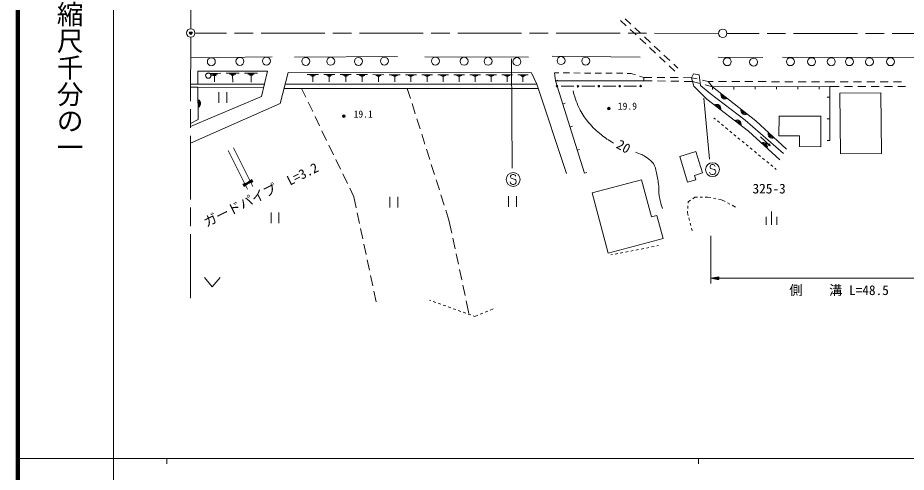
# Model space of a CAD drawing. Units: millimetres, scale not verified. Extents: x 40000 to 680000, y 20000 to 380000.
# Drawn here: x 40000 to 207048, y 202409 to 287842 of the extents above; entities that cross this region are included whole.
import ezdxf
from ezdxf.enums import TextEntityAlignment as Align

# ---------------------------------------------------------------- set-up
doc = ezdxf.new("R2010")
doc.units = ezdxf.units.MM
doc.header["$LTSCALE"] = 1000
doc.header["$PDMODE"] = 32
doc.header["$PDSIZE"] = 500
doc.linetypes.add('CHAIN', pattern=[18.5, 12, -1.5, 3.5, -1.5])
for name, color, linetype, lineweight in [('M-BGD', 7, 'Continuous', 13), ('M-BMK', 2, 'CHAIN', 13), ('M-BMK-SRVR', 3, 'Continuous', 13), ('M-STR-HTXT', 7, 'Continuous', 13), ('M-STR-STRC', 7, 'Continuous', 13), ('M-STR-STRD', 7, 'Continuous', 13), ('M-TTL', 2, 'Continuous', 140), ('M-TTL-BAND', 7, 'Continuous', 13)]:
    doc.layers.add(name, color=color, linetype=linetype, lineweight=lineweight)
doc.layers.add('M-OTRS', color=6, linetype='Continuous')
doc.styles.add('@ＭＳ ゴシック', font='')
doc.styles.add('ＭＳ ゴシック', font='')
doc.styles.get('@ＭＳ ゴシック').set_extended_font_data('@MS Gothic')
doc.styles.get('ＭＳ ゴシック').set_extended_font_data('MS Gothic')

msp = doc.modelspace()

# ---------------------------------------------------------------- linework, layer by layer
at = {"layer": 'M-BGD'}
for p, q in [((153324, 287354), (154421, 286330)), ((154188, 287648), (155284, 286624)), ((156015, 285942), (157111, 284918)), ((155151, 285648), (156248, 284624)), ((157842, 284235), (158938, 283211)), ((156979, 283941), (158075, 282918)), ((159669, 282529), (160766, 281505)), ((158806, 282235), (159902, 281211)), ((161496, 280823), (162593, 279799)), ((160633, 280529), (161729, 279505)), ((163323, 279116), (164099, 278392)), ((75749, 277397), (78185, 277400)), ((79176, 277402), (81630, 277405)), ((82621, 277406), (85093, 277410)), ((140947, 277493), (141751, 277487)), ((141074, 275960), (140947, 277493)), ((142551, 277481), (143751, 277472)), ((144551, 277467), (145751, 277458)), ((146551, 277452), (147751, 277443)), ((148551, 277437), (149751, 277428)), ((150551, 277422), (151751, 277413)), ((152551, 277408), (153751, 277399)), ((154551, 277393), (155355, 277387)), ((155355, 277387), (156148, 277126)), ((162460, 278822), (163550, 277804)), ((76326, 276961), (77325, 276947)), ((76358, 277235), (77576, 277237)), ((76663, 277073), (77272, 277074)), ((76967, 277074), (76969, 275775)), ((79789, 277239), (81016, 277241)), ((80096, 277076), (80710, 277077)), ((80403, 277076), (80405, 275767)), ((83239, 277242), (84475, 277244)), ((83548, 277078), (84166, 277079)), ((83857, 277078), (83859, 275760)), ((94420, 277175), (96521, 277170)), ((94945, 277033), (95995, 277031)), ((95207, 276893), (95732, 276892)), ((95470, 276892), (95467, 275772)), ((97526, 277168), (99616, 277164)), ((98048, 277028), (99093, 277026)), ((98309, 276888), (98832, 276887)), ((98570, 276887), (98568, 275772)), ((100621, 277162), (102702, 277158)), ((101141, 277022), (102181, 277020)), ((101401, 276883), (101921, 276882)), ((101661, 276882), (101659, 275773)), ((103707, 277156), (105777, 277151)), ((104224, 277017), (105259, 277014)), ((104482, 276878), (105000, 276877)), ((104741, 276878), (104739, 275774)), ((106782, 277149), (108842, 277145)), ((107297, 277011), (108326, 277009)), ((107554, 276873), (108069, 276872)), ((107811, 276873), (107809, 275774)), ((109847, 277143), (111896, 277139)), ((110359, 277005), (111384, 277003)), ((110615, 276868), (111127, 276867)), ((110871, 276868), (110869, 275775)), ((112901, 277137), (114941, 277133)), ((113411, 277000), (114431, 276998)), ((113666, 276863), (114175, 276862)), ((113920, 276863), (113918, 275775)), ((115946, 277131), (117975, 277127)), ((116453, 276994), (117467, 276992)), ((116706, 276859), (117214, 276858)), ((116960, 276858), (116958, 275776)), ((118980, 277125), (120999, 277120)), ((119485, 276989), (120494, 276987)), ((119737, 276854), (120242, 276853)), ((119989, 276853), (119987, 275776)), ((122004, 277118), (124013, 277114)), ((122506, 276983), (123511, 276981)), ((122757, 276849), (123259, 276848)), ((123008, 276849), (123006, 275777)), ((125018, 277112), (127018, 277108)), ((125518, 276978), (126518, 276976)), ((125768, 276844), (126267, 276843)), ((126017, 276844), (126015, 275778)), ((128023, 277106), (130012, 277102)), ((128520, 276973), (129514, 276971)), ((128768, 276839), (129265, 276838)), ((129017, 276839), (129014, 275778)), ((131017, 277100), (132996, 277096)), ((131511, 276967), (132501, 276965)), ((131758, 276835), (132253, 276834)), ((132006, 276834), (132004, 275779)), ((134001, 277094), (135970, 277090)), ((134493, 276962), (135477, 276960)), ((134739, 276830), (135231, 276829)), ((134985, 276829), (134983, 275779)), ((141074, 275960), (141551, 276110)), ((141074, 275960), (141551, 276110)), ((141074, 275960), (157701, 276013)), ((146532, 258616), (141074, 275960)), ((156909, 276876), (157702, 276616)), ((157702, 276616), (157701, 276013)), ((157701, 276013), (159286, 275984)), ((157702, 276616), (159190, 276610)), ((160190, 276606), (161690, 276600)), ((160286, 275966), (161786, 275939)), ((162690, 276596), (164190, 276590)), ((162786, 275921), (164286, 275894)), ((165190, 276586), (166678, 276580)), ((165285, 275875), (166871, 275847)), ((166678, 276580), (167747, 276335)), ((166871, 275847), (168268, 275479)), ((168721, 276112), (169790, 275867)), ((169790, 275867), (170731, 275864)), ((171731, 275861), (173231, 275856)), ((174231, 275853), (175731, 275849)), ((176731, 275846), (178231, 275841)), ((179231, 275838), (180731, 275833)), ((181731, 275830), (183231, 275825)), ((184231, 275822), (185731, 275818)), ((186731, 275815), (188231, 275810)), ((189231, 275807), (190731, 275802)), ((191731, 275799), (192672, 275796)), ((192672, 275796), (193655, 275797)), ((194655, 275797), (196155, 275798)), ((197155, 275798), (198655, 275799)), ((199655, 275800), (201155, 275801)), ((202155, 275801), (203655, 275802)), ((204655, 275802), (206155, 275803)), ((72506, 275384), (86355, 275355)), ((73861, 274781), (86216, 274755)), ((90073, 274522), (137858, 274531)), ((90293, 275371), (137574, 275380)), ((94156, 272905), (93376, 274523)), ((113827, 272652), (113233, 274527)), ((142138, 274963), (144567, 274969)), ((146067, 274973), (148496, 274979)), ((149996, 274983), (152424, 274989)), ((153924, 274992), (156353, 274999)), ((169235, 275225), (170633, 274857)), ((170633, 274857), (170635, 274357)), ((174638, 274874), (174640, 274374)), ((178643, 274891), (178645, 274391)), ((182648, 274908), (182650, 274408)), ((186653, 274925), (186655, 274425)), ((190658, 274942), (190660, 274442)), ((192660, 274950), (194441, 274948)), ((195441, 274946), (196941, 274944)), ((197941, 274943), (199441, 274941)), ((200441, 274940), (201941, 274938)), ((202941, 274936), (204441, 274934)), ((205441, 274933), (206941, 274931)), ((77806, 273844), (77806, 271844)), ((79306, 273844), (79306, 271844)), ((192665, 272914), (192165, 272913)), ((95458, 270203), (94590, 272004)), ((114733, 269792), (114129, 271699)), ((142439, 271624), (142916, 271774)), ((96761, 267500), (95893, 269302)), ((170895, 268990), (171159, 268772)), ((183130, 269369), (191004, 269341)), ((115640, 266933), (115035, 268839)), ((143803, 267288), (144280, 267438)), ((171545, 268455), (171931, 268137)), ((172317, 267819), (172703, 267501)), ((192676, 268842), (192176, 268840)), ((98063, 264798), (97195, 266599)), ((116546, 264073), (115942, 265979)), ((173089, 267184), (173475, 266866)), ((173861, 266548), (174247, 266230)), ((174633, 265913), (175019, 265595)), ((175405, 265277), (175791, 264959)), ((176177, 264642), (176563, 264324)), ((176949, 264006), (177335, 263688)), ((179622, 265460), (181470, 263777)), ((181067, 263891), (181319, 264168)), ((181319, 264168), (181470, 263777)), ((192687, 264769), (192187, 264768)), ((99366, 262095), (98498, 263897)), ((117452, 261213), (116848, 263119)), ((145168, 262952), (145645, 263102)), ((177721, 263371), (178107, 263053)), ((178493, 262735), (178879, 262417)), ((181470, 263777), (181067, 263891)), ((100669, 259393), (99800, 261194)), ((165952, 256913), (164495, 261789)), ((179265, 262100), (179651, 261782)), ((180037, 261464), (180424, 261146)), ((180810, 260828), (181196, 260511)), ((118359, 258353), (117754, 260260)), ((181582, 260193), (181968, 259875)), ((182354, 259557), (182617, 259340)), ((101971, 256690), (101103, 258492)), ((119265, 255493), (118661, 257400)), ((146532, 258616), (147009, 258766)), ((103185, 254172), (102405, 255790)), ((103618, 252129), (103185, 254172)), ((109948, 254177), (109948, 252177)), ((111448, 254177), (111448, 252177)), ((120171, 252634), (119567, 254540)), ((132282, 254289), (132282, 252289)), ((133782, 254289), (133782, 252289)), ((151002, 243581), (147976, 254930)), ((166895, 253819), (167306, 254097)), ((167306, 254097), (167773, 254105)), ((168273, 254113), (168772, 254121)), ((169272, 254129), (169739, 254137)), ((169739, 254137), (170299, 254025)), ((170789, 253927), (171280, 253829)), ((165971, 251974), (166010, 252472)), ((166048, 252971), (166070, 253260)), ((166070, 253260), (166481, 253538)), ((171770, 253731), (172330, 253619)), ((172330, 253619), (172979, 253284)), ((173424, 253055), (173868, 252826)), ((174313, 252597), (174962, 252263)), ((87613, 251259), (87613, 249259)), ((89113, 251259), (89113, 249259)), ((104241, 249195), (103826, 251151)), ((121068, 249806), (120474, 251680)), ((165911, 251186), (165933, 251475)), ((166043, 250699), (165911, 251186)), ((181692, 251415), (181692, 248915)), ((121590, 247370), (121068, 249806)), ((166304, 249733), (166173, 250216)), ((166565, 248768), (166435, 249251)), ((180692, 250415), (180692, 248915)), ((182692, 250415), (182692, 248915)), ((104863, 246260), (104448, 248216)), ((166828, 247797), (166696, 248285)), ((122218, 244436), (121799, 246392)), ((105486, 243325), (105071, 245282)), ((155246, 243986), (155737, 244081)), ((156228, 244177), (156719, 244272)), ((157210, 244368), (157700, 244463)), ((158191, 244559), (158682, 244655)), ((159173, 244750), (159663, 244846)), ((160154, 244941), (160488, 245006)), ((106108, 240391), (105693, 242347)), ((122847, 241503), (122428, 243459)), ((151477, 243252), (151811, 243317)), ((152302, 243412), (152793, 243508)), ((153283, 243604), (153774, 243699)), ((154265, 243795), (154756, 243890)), ((75079, 239037), (76579, 237237)), ((76579, 237237), (78079, 239037)), ((106731, 237456), (106316, 239412)), ((123475, 238570), (123056, 240525)), ((124104, 235636), (123685, 237592)), ((107371, 234435), (106938, 236478)), ((117389, 234764), (117649, 234671)), ((118120, 234503), (118591, 234334)), ((119062, 234166), (119532, 233997)), ((124836, 232222), (124314, 234658)), ((120003, 233829), (120474, 233660)), ((120945, 233492), (121415, 233323)), ((121886, 233155), (122357, 232986)), ((122828, 232818), (123298, 232649)), ((123769, 232481), (124240, 232312)), ((126968, 232147), (127430, 232337)), ((127893, 232526), (128355, 232716)), ((128818, 232906), (129411, 233149)), ((124711, 232144), (125181, 231975)), ((125652, 231807), (125912, 231714)), ((125912, 231714), (126505, 231957))]:
    msp.add_line(p, q, dxfattribs=at)
for points in [[(72494, 264291), (89351, 271734), (90866, 277582), (136613, 277489), (137574, 275380), (143177, 258597)], [(73863, 275381), (73880, 277794), (86923, 277812), (85824, 273063), (72497, 267383)], [(166678, 276580), (167049, 277286), (168089, 277097), (168337, 275124), (170174, 273592), (176793, 268595), (183996, 262348)], [(183277, 261114), (177402, 266537), (169561, 272544), (167089, 275016), (166678, 276580)], [(169790, 275867), (170633, 274857), (178776, 268473), (184553, 263112)], [(72498, 267950), (73916, 268712), (73861, 274781), (72506, 274791)], [(170633, 274857), (192660, 274950), (192687, 264769)], [(191004, 269341), (190984, 263600), (186967, 263614), (186975, 265663), (183117, 265677), (183130, 269369)], [(164495, 261789), (167510, 262689), (168713, 258664), (167212, 258215), (167466, 257365), (165952, 256913)], [(147976, 254930), (157255, 257405), (159125, 250393), (160161, 250669), (161318, 246332), (151002, 243581)]]:
    msp.add_lwpolyline(points, dxfattribs=at)
msp.add_lwpolyline([(202264, 273731), (202390, 262340), (194696, 262254), (194570, 273646)], close=True, dxfattribs=at)
for centre, radius in [((76394, 279578), 750), ((81759, 279651), 750), ((86754, 279696), 750), ((94159, 279651), 750), ((98844, 279666), 750), ((104061, 279651), 750), ((108924, 279711), 750), ((118516, 279711), 750), ((123925, 279681), 750), ((128418, 279666), 750), ((133857, 279607), 750), ((142149, 279784), 750), ((146790, 279711), 750), ((173408, 279592), 750), ((178344, 279504), 750), ((185276, 279592), 750), ((189266, 279592), 750), ((192947, 279578), 750), ((196361, 279592), 750), ((200130, 279563), 750), ((204091, 279592), 750), ((75826, 276969), 500), ((141388, 274961), 150), ((141388, 274961), 120), ((141388, 274961), 100), ((145317, 274971), 150), ((145317, 274971), 120), ((145317, 274971), 100), ((149246, 274981), 150), ((149246, 274981), 120), ((149246, 274981), 100), ((153174, 274991), 150), ((153174, 274991), 120), ((153174, 274991), 100), ((157103, 275000), 150), ((157103, 275000), 120), ((157103, 275000), 100), ((151132, 270761), 250), ((151132, 270761), 204), ((151132, 270761), 159), ((151132, 270761), 114), ((151132, 270761), 68.2), ((151132, 270761), 22.7), ((101300, 269364), 250), ((101300, 269364), 204), ((101300, 269364), 159), ((101300, 269364), 114), ((101300, 269364), 68.2), ((101300, 269364), 22.7)]:
    msp.add_circle(centre, radius, dxfattribs=at)
for centre, radius, start, end in [((73576, 271744), 812, 293.13497, 67.89524), ((73576, 271744), 650, 299.25076, 61.77945), ((173008, 273392), 812, 164.52326, 299.28353), ((173008, 273392), 650, 170.63905, 293.16775), ((173008, 273392), 488, 181.77174, 282.03506), ((173008, 273392), 325, 215.96103, 247.84577), ((73576, 271744), 488, 310.38345, 50.64677), ((73576, 271744), 325, 344.57274, 16.45748), ((171386, 270752), 812, 345.16408, 119.92435), ((171386, 270752), 650, 351.27987, 113.80856), ((171386, 270752), 488, 2.41255, 102.67587), ((171386, 270752), 325, 36.60184, 68.48658), ((176786, 270430), 812, 164.52326, 299.28353), ((176786, 270430), 650, 170.63905, 293.16775), ((176786, 270430), 488, 181.77174, 282.03506), ((176786, 270430), 325, 215.96103, 247.84577), ((175197, 267833), 812, 345.16408, 119.92435), ((175197, 267833), 650, 351.27987, 113.80856), ((175197, 267833), 488, 2.41255, 102.67587), ((175197, 267833), 325, 36.60184, 68.48658), ((181877, 266022), 812, 159.76119, 294.52146), ((181877, 266022), 650, 165.87698, 288.40567), ((181877, 266022), 488, 177.00967, 277.27299), ((181877, 266022), 325, 211.19896, 243.0837), ((180128, 263596), 812, 339.91047, 114.67075), ((180128, 263596), 650, 346.02626, 108.55496), ((180128, 263596), 488, 357.15895, 97.42227), ((180128, 263596), 325, 31.34824, 63.23298)]:
    msp.add_arc(centre, radius, start, end, dxfattribs=at)
for points, knots in [([(144406, 274080), (144904, 272406), (145043, 271806), (145762, 270491), (146301, 269506), (146622, 268948), (147357, 268099), (148193, 267133), (148720, 266631), (149723, 265840), (150579, 265163), (150927, 264940), (152035, 264271)], [0, 0, 0, 0, 1, 1, 1, 2, 2, 2, 3, 3, 3, 4, 4, 4, 4]), ([(156129, 262597), (157149, 262189), (157543, 262072), (158308, 261507), (158811, 261136), (159157, 260963), (159505, 260444), (159904, 259848), (159911, 259397), (160089, 258702), (160335, 257743), (160397, 257187), (160515, 256204), (160597, 255512), (160510, 255114), (160595, 254423), (160715, 253443), (160866, 253074), (161232, 251977)], [0, 0, 0, 0, 1, 1, 1, 2, 2, 2, 3, 3, 3, 4, 4, 4, 5, 5, 5, 6, 6, 6, 6])]:
    msp.add_open_spline(points, degree=3, knots=knots, dxfattribs=at)
at = {"layer": 'M-BMK'}
for p, q in [((72518, 285779), (72559, 323298)), ((72462, 235152), (72516, 284179)), ((171741, 284917), (73317, 284979)), ((271874, 284811), (173341, 284916))]:
    msp.add_line(p, q, dxfattribs=at)
at = {"layer": 'M-BMK-SRVR'}
for centre in [(72517, 284979), (172541, 284917)]:
    msp.add_circle(centre, 800, dxfattribs=at)
at = {"layer": 'M-OTRS'}
msp.add_point((72517, 284979), dxfattribs=at)
at = {"layer": 'M-STR-HTXT'}
for p, q in [((79578, 262919), (83218, 255640)), ((80583, 263421), (84222, 256142)), ((82771, 256534), (84000, 257429)), ((83262, 256892), (84067, 257295)), ((84045, 257339), (83508, 257071)), ((83754, 257250), (84023, 257384)), ((84224, 256982), (84000, 257429)), ((83775, 257037), (82322, 256589)), ((82322, 256589), (82545, 256142)), ((82612, 256679), (82344, 256545)), ((82366, 256500), (82903, 256768)), ((83194, 256858), (82389, 256455)), ((82411, 256411), (83484, 256947)), ((83775, 257037), (82433, 256366)), ((82456, 256321), (83529, 256858)), ((83283, 256679), (82478, 256276)), ((82501, 256232), (83037, 256500)), ((82791, 256321), (82523, 256187)), ((83775, 257037), (82545, 256142)), ((82771, 256534), (84112, 257205)), ((82771, 256534), (84224, 256982)), ((84090, 257250), (83016, 256713)), ((84135, 257160), (83061, 256624)), ((83352, 256713), (84157, 257116)), ((84179, 257071), (83643, 256803)), ((84112, 257205), (83775, 257037)), ((83933, 256892), (84202, 257026)), ((170301, 246867), (170301, 237867)), ((170301, 238867), (171801, 239117)), ((171801, 238917), (170601, 238917)), ((170901, 238967), (171801, 238967)), ((171801, 239017), (171201, 239017)), ((171501, 239067), (171801, 239067)), ((171801, 238617), (171801, 239117)), ((170301, 238867), (171801, 238617)), ((170301, 238867), (171801, 238867)), ((171801, 238817), (170601, 238817)), ((170901, 238767), (171801, 238767)), ((171801, 238717), (171201, 238717)), ((171501, 238667), (171801, 238667)), ((171801, 238867), (217022, 238867))]:
    msp.add_line(p, q, dxfattribs=at)
at = {"layer": 'M-STR-STRC'}
for p, q in [((132952, 259563), (132802, 280114)), ((168966, 272757), (170064, 261284)), ((170276, 260121), (170158, 259884)), ((170158, 259884), (170158, 259766)), ((170158, 259766), (170276, 259530)), ((170512, 260239), (170276, 260121)), ((170276, 259530), (170985, 259293)), ((170749, 260239), (170512, 260239)), ((170985, 260121), (170749, 260239)), ((171103, 259884), (170985, 260121)), ((170985, 259293), (171103, 259175)), ((171103, 259175), (171221, 258939)), ((171221, 258939), (171221, 258821)), ((132790, 258275), (132672, 258039)), ((132672, 258039), (132672, 257920)), ((132672, 257920), (132790, 257684)), ((133026, 258393), (132790, 258275)), ((132790, 257684), (133499, 257448)), ((133263, 258393), (133026, 258393)), ((133499, 258275), (133263, 258393)), ((133617, 258039), (133499, 258275)), ((133499, 257448), (133617, 257330)), ((133617, 257330), (133735, 257093)), ((170158, 258584), (170039, 258821)), ((170276, 258466), (170158, 258584)), ((170512, 258348), (170276, 258466)), ((170749, 258348), (170512, 258348)), ((170985, 258466), (170749, 258348)), ((171103, 258584), (170985, 258466)), ((171221, 258821), (171103, 258584)), ((132672, 256739), (132554, 256975)), ((132790, 256620), (132672, 256739)), ((133026, 256502), (132790, 256620)), ((133263, 256502), (133026, 256502)), ((133499, 256620), (133263, 256502)), ((133617, 256739), (133499, 256620)), ((133735, 256975), (133617, 256739)), ((133735, 257093), (133735, 256975))]:
    msp.add_line(p, q, dxfattribs=at)
for centre in [(170630, 259293), (133144, 257448)]:
    msp.add_circle(centre, 1300, dxfattribs=at)
at = {"layer": 'M-STR-STRD'}
for p, q in [((72512, 280308), (87849, 280508)), ((92039, 280441), (111426, 280541)), ((116547, 280524), (136001, 280458)), ((140490, 280607), (157018, 280441)), ((171716, 280424), (180063, 280375)), ((183754, 280408), (213151, 280358))]:
    msp.add_line(p, q, dxfattribs=at)
at = {"layer": 'M-TTL'}
msp.add_line((40000, 380000), (40000, 20000), dxfattribs=at)
at = {"layer": 'M-TTL-BAND'}
for p, q in [((58000, 370000), (58000, 20000)), ((40000, 205000), (579000, 205000)), ((68000, 205000), (68000, 204000)), ((168000, 205000), (168000, 204000))]:
    msp.add_line(p, q, dxfattribs=at)

# ---------------------------------------------------------------- texts
at = {"layer": 'M-BGD', "style": 'ＭＳ ゴシック'}
for s, p in [('19.9', (152828, 270178)), ('19.1', (103146, 268682))]:
    msp.add_text(s, height=1320, dxfattribs=at).set_placement(p, align=Align.BOTTOM_LEFT)
msp.add_text('20', height=1833, rotation=330.255, dxfattribs=at).set_placement((152097, 262991), align=Align.BOTTOM_LEFT)
at = {"layer": 'M-STR-HTXT', "style": 'ＭＳ ゴシック'}
msp.add_text('ガードパイプ  L=3.2', height=1833, rotation=26.565, dxfattribs=at).set_placement((86363, 253261), align=Align.BOTTOM_CENTER)
msp.add_text('側\u3000\u3000溝 L=48.5', height=1833, dxfattribs=at).set_placement((194411, 235167), align=Align.BOTTOM_CENTER)
at = {"layer": 'M-STR-STRC', "style": 'ＭＳ ゴシック'}
msp.add_text('325-3', height=1833, dxfattribs=at).set_placement((178150, 255729), align=Align.MIDDLE_LEFT)
at = {"layer": 'M-TTL-BAND', "style": '@ＭＳ ゴシック'}
msp.add_text('縮尺千分の一', height=3666, rotation=270, dxfattribs=at).set_placement((49777, 261030), align=Align.MIDDLE_RIGHT)

doc.saveas('drawing.dxf')
